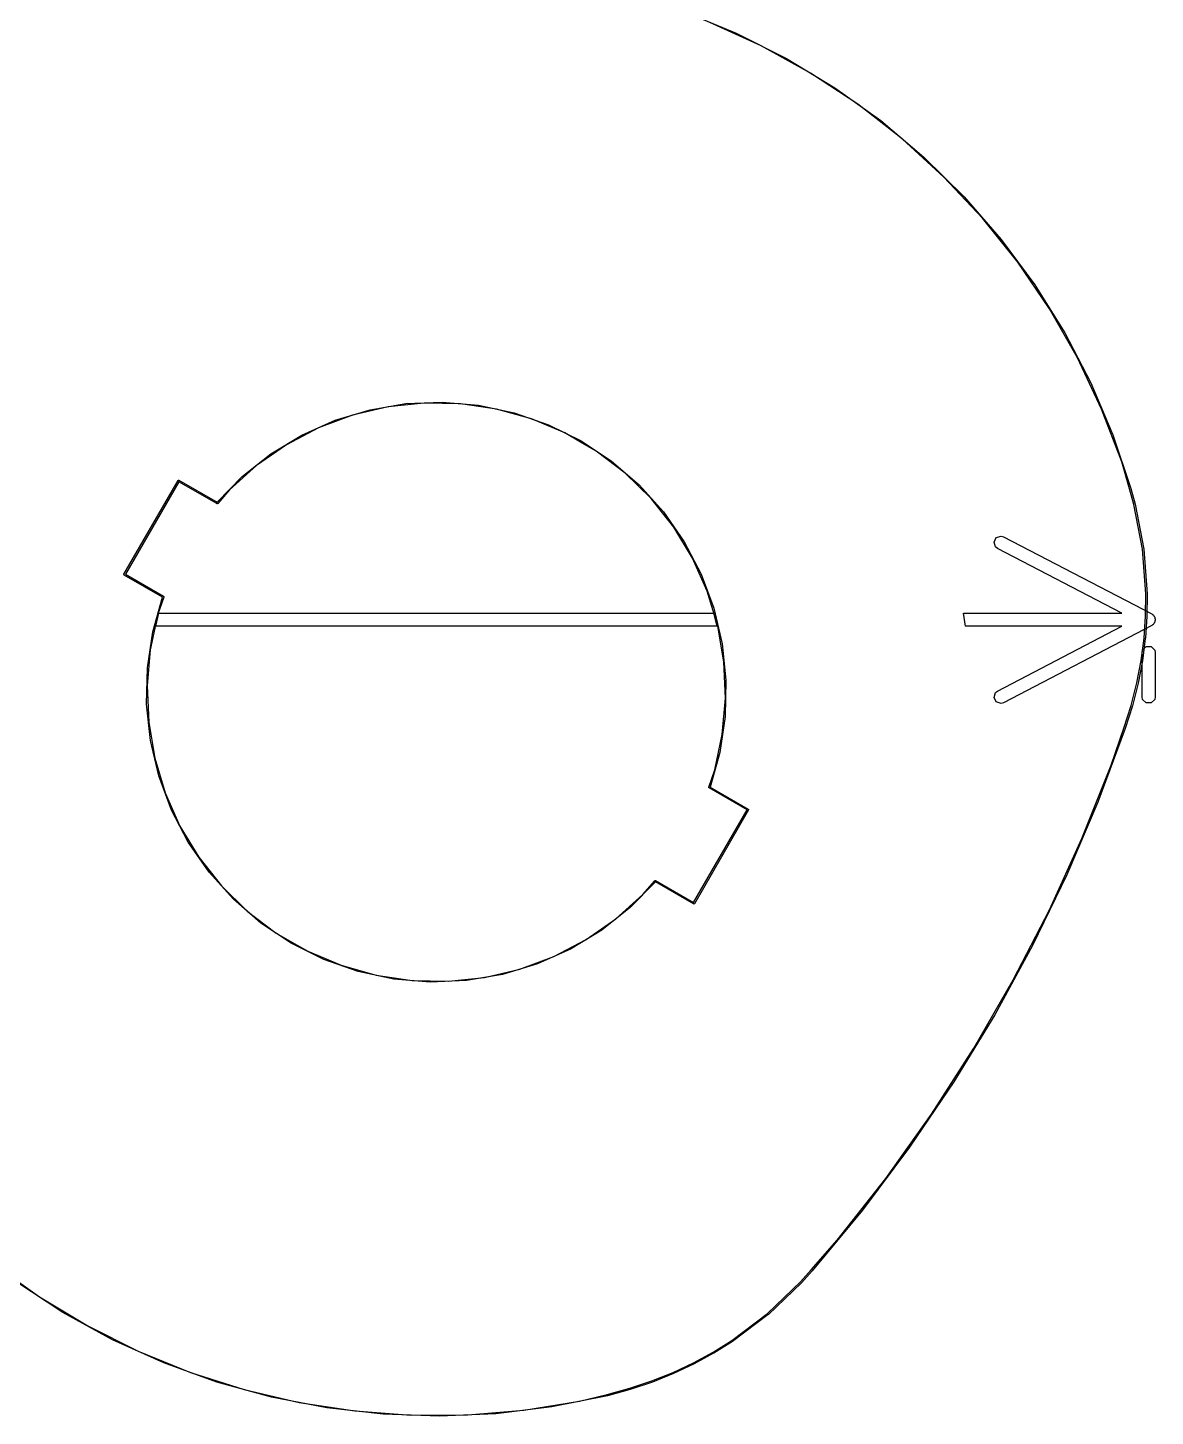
# Model space of a CAD drawing. Extents: x 127.9 to 152, y -99.3 to -77.5.
# Drawn here: x 143.47 to 152.05, y -99.3 to -88.75 of the extents above; entities that cross this region are included whole.
import ezdxf

# ---------------------------------------------------------------- set-up
doc = ezdxf.new("R2010")
doc.units = 0
doc.layers.add('BLACK', color=7, linetype='CONTINUOUS')

msp = doc.modelspace()

# ---------------------------------------------------------------- linework, layer by layer
at = {"layer": 'BLACK', "linetype": 'CONTINUOUS'}
for p, q in [((148.464712, -88.627043), (148.862288, -88.789585)), ((149.053475, -88.887534), (148.662858, -88.709745)), ((148.862288, -88.789585), (149.246072, -88.982683)), ((149.429039, -89.095244), (149.053475, -88.887534)), ((149.246072, -88.982683), (149.613629, -89.205123)), ((149.78726, -89.331609), (149.429039, -89.095244)), ((149.613629, -89.205123), (149.96272, -89.455548)), ((150.125959, -89.595189), (149.78726, -89.331609)), ((149.96272, -89.455548), (150.291218, -89.732434)), ((150.443071, -89.884379), (150.125959, -89.595189)), ((150.291218, -89.732434), (150.597124, -90.034094)), ((150.736665, -90.197419), (150.443071, -89.884379)), ((150.597124, -90.034094), (150.878574, -90.35869)), ((151.004954, -90.5324), (150.736665, -90.197419)), ((150.878574, -90.35869), (151.133854, -90.704247)), ((151.246302, -90.887283), (151.004954, -90.5324)), ((151.133854, -90.704247), (151.361409, -91.068659)), ((151.45924, -91.259907), (151.246302, -90.887283)), ((151.361409, -91.068659), (151.559852, -91.449707)), ((151.642472, -91.648002), (151.45924, -91.259907)), ((151.559852, -91.449707), (151.727976, -91.84507)), ((146.077974, -91.653354), (146.35105, -91.607129)), ((146.489463, -91.602621), (146.21473, -91.631531)), ((146.35105, -91.607129), (146.627767, -91.595501)), ((146.765653, -91.60838), (146.489463, -91.602621)), ((146.627767, -91.595501), (146.903758, -91.618654)), ((147.038943, -91.648717), (146.765653, -91.60838)), ((146.903758, -91.618654), (147.17467, -91.676222)), ((145.945788, -91.694652), (145.686881, -91.790991)), ((145.812846, -91.733448), (146.077974, -91.653354)), ((146.21473, -91.631531), (145.945788, -91.694652)), ((147.30502, -91.722994), (147.038943, -91.648717)), ((147.17467, -91.676222), (147.436229, -91.767297)), ((147.559686, -91.830041), (147.30502, -91.722994)), ((151.794881, -92.049203), (151.642472, -91.648002)), ((145.686881, -91.790991), (145.442092, -91.919025)), ((145.559851, -91.846145), (145.812846, -91.733448)), ((147.436229, -91.767297), (147.684259, -91.890419)), ((147.679306, -91.899103), (147.559686, -91.830041)), ((145.442092, -91.919025), (145.215286, -92.076736)), ((145.322979, -91.989669), (145.559851, -91.846145)), ((147.679311, -91.899095), (147.679306, -91.899103)), ((147.679313, -91.899095), (147.679311, -91.899095)), ((147.79892, -91.968153), (147.679313, -91.899095)), ((147.684259, -91.890419), (147.684302, -91.890429)), ((147.684302, -91.890429), (147.914985, -92.0437)), ((151.727976, -91.84507), (151.864756, -92.252339)), ((145.105968, -92.161755), (145.322979, -91.989669)), ((148.018956, -92.13518), (147.79892, -91.968153)), ((145.215286, -92.076736), (145.010038, -92.261636)), ((147.914985, -92.0437), (148.124635, -92.22468)), ((148.216318, -92.328472), (148.018956, -92.13518)), ((151.85516, -92.255151), (151.794881, -92.049203)), ((144.206586, -92.90401), (144.61824, -92.191026)), ((144.6244, -92.200355), (144.217746, -92.904679)), ((144.61824, -92.191026), (144.619526, -92.18956)), ((144.619526, -92.18956), (144.619586, -92.189544)), ((144.619586, -92.189544), (144.623223, -92.188569)), ((144.623223, -92.188569), (144.62507, -92.189196)), ((144.913526, -92.367283), (144.6244, -92.200355)), ((144.62507, -92.189196), (144.915176, -92.356689)), ((144.915176, -92.356689), (145.105968, -92.161755)), ((148.124635, -92.22468), (148.309944, -92.430514)), ((151.864756, -92.252339), (151.864759, -92.252338)), ((151.864759, -92.252338), (151.864757, -92.252373)), ((151.864757, -92.252373), (151.864785, -92.252428)), ((151.864785, -92.252428), (151.896919, -92.370236)), ((145.010038, -92.261636), (144.919813, -92.36622)), ((148.387892, -92.54498), (148.216318, -92.328472)), ((151.855161, -92.25515), (151.85516, -92.255151)), ((151.887221, -92.372687), (151.855161, -92.25515)), ((144.91392, -92.367417), (144.913526, -92.367283)), ((144.91409, -92.367563), (144.91392, -92.367417)), ((144.914436, -92.367592), (144.91409, -92.367563)), ((144.915373, -92.36791), (144.914436, -92.367592)), ((144.916053, -92.367727), (144.915373, -92.36791)), ((144.917169, -92.367821), (144.916053, -92.367727)), ((144.918329, -92.367117), (144.917169, -92.367821)), ((144.91907, -92.366919), (144.918329, -92.367117)), ((144.919292, -92.366534), (144.91907, -92.366919)), ((144.919812, -92.366219), (144.919292, -92.366534)), ((144.919813, -92.36622), (144.919812, -92.366219)), ((148.309944, -92.430514), (148.467988, -92.657955)), ((151.953356, -92.714114), (151.887221, -92.372687)), ((151.896919, -92.370236), (151.896932, -92.370425)), ((151.896932, -92.370425), (151.897004, -92.370601)), ((151.897004, -92.370601), (151.96323, -92.712497)), ((148.530972, -92.781289), (148.387892, -92.54498)), ((148.467988, -92.657955), (148.596273, -92.903413)), ((150.823686, -92.659221), (150.841357, -92.625277)), ((150.835194, -92.695718), (150.823686, -92.659221)), ((150.841357, -92.625277), (150.877854, -92.613769)), ((150.877854, -92.613769), (150.896583, -92.619228)), ((150.896583, -92.619228), (152.023087, -93.205649)), ((150.850409, -92.70793), (150.835194, -92.695718)), ((151.795667, -93.2), (150.850409, -92.70793)), ((151.979023, -93.052574), (151.953356, -92.714114)), ((151.96323, -92.712497), (151.963228, -92.712789)), ((151.963228, -92.712789), (151.963307, -92.71307)), ((151.963307, -92.71307), (151.989012, -93.05204)), ((148.6433, -93.03367), (148.530972, -92.781289)), ((144.205959, -92.905857), (144.206586, -92.90401)), ((144.20695, -92.909554), (144.205959, -92.905857)), ((144.208416, -92.91084), (144.20695, -92.909554)), ((144.498504, -93.078323), (144.208416, -92.91084)), ((144.217746, -92.904679), (144.506872, -93.071608)), ((148.596273, -92.903413), (148.692777, -93.163016)), ((144.425085, -93.341027), (144.498504, -93.078323)), ((144.509076, -93.077578), (144.463618, -93.208009)), ((144.506872, -93.071608), (144.507184, -93.071882)), ((144.507184, -93.071882), (144.507396, -93.071956)), ((144.507396, -93.071956), (144.507594, -93.072241)), ((144.507594, -93.072241), (144.508338, -93.072894)), ((144.508338, -93.072894), (144.50852, -93.073574)), ((144.50852, -93.073574), (144.509159, -93.074494)), ((144.509093, -93.077584), (144.509076, -93.077578)), ((144.509105, -93.076975), (144.509093, -93.077584)), ((144.509328, -93.076591), (144.509105, -93.076975)), ((144.509159, -93.074494), (144.50913, -93.075851)), ((144.50913, -93.075851), (144.509328, -93.076591)), ((148.723104, -93.298141), (148.6433, -93.03367)), ((151.976863, -93.221532), (151.979023, -93.052574)), ((151.989026, -93.052482), (151.986862, -93.221801)), ((151.989012, -93.05204), (151.988984, -93.052261)), ((151.988984, -93.052261), (151.989026, -93.052482)), ((144.44866, -93.3), (144.472952, -93.2)), ((144.472952, -93.2), (148.689673, -93.2)), ((148.689673, -93.2), (148.715358, -93.3)), ((148.692777, -93.163016), (148.755976, -93.432669)), ((150.60657, -93.3), (150.592154, -93.2)), ((150.592154, -93.2), (151.795667, -93.2)), ((144.463618, -93.208009), (144.406116, -93.478209)), ((148.715358, -93.3), (144.44866, -93.3)), ((148.769124, -93.57053), (148.723104, -93.298141)), ((151.795667, -93.3), (150.60657, -93.3)), ((150.850409, -93.79207), (151.795667, -93.3)), ((152.023087, -93.294351), (150.896583, -93.880772)), ((151.964693, -93.390313), (151.976863, -93.221532)), ((151.986849, -93.222097), (151.974657, -93.39118)), ((151.986862, -93.221801), (151.98683, -93.221949)), ((151.98683, -93.221949), (151.986849, -93.222097)), ((152.023087, -93.205649), (152.029643, -93.210911)), ((152.029643, -93.289088), (152.023087, -93.294351)), ((152.029643, -93.210911), (152.032139, -93.211698)), ((152.032139, -93.288302), (152.029643, -93.289088)), ((152.032139, -93.211698), (152.033226, -93.213786)), ((152.033226, -93.286213), (152.032139, -93.288302)), ((152.033226, -93.213786), (152.038302, -93.21786)), ((152.038302, -93.28214), (152.033226, -93.286213)), ((152.038302, -93.21786), (152.040656, -93.225328)), ((152.040656, -93.274671), (152.038302, -93.28214)), ((152.040656, -93.225328), (152.046194, -93.230866)), ((152.046194, -93.269134), (152.040656, -93.274671)), ((152.046194, -93.230866), (152.046194, -93.238697)), ((152.046194, -93.238697), (152.049809, -93.245642)), ((152.049809, -93.254358), (152.046194, -93.261302)), ((152.046194, -93.261302), (152.046194, -93.269134)), ((152.049809, -93.245642), (152.048435, -93.25)), ((152.048435, -93.25), (152.049809, -93.254358)), ((144.384562, -93.615009), (144.425085, -93.341027)), ((151.942291, -93.560235), (151.964693, -93.390313)), ((151.974627, -93.391473), (151.952187, -93.561685)), ((151.974657, -93.39118), (151.974617, -93.391324)), ((151.974617, -93.391324), (151.974627, -93.391473)), ((144.406116, -93.478209), (144.38294, -93.753486)), ((148.755976, -93.432669), (148.784873, -93.708118)), ((151.95, -93.5), (151.953806, -93.480866)), ((151.95, -93.83642), (151.95, -93.5)), ((151.953806, -93.480866), (151.980866, -93.453806)), ((151.980866, -93.453806), (152.019134, -93.453806)), ((152.019134, -93.453806), (152.046194, -93.480866)), ((152.046194, -93.480866), (152.05, -93.5)), ((152.05, -93.5), (152.05, -93.83642)), ((144.378704, -93.891909), (144.384562, -93.615009)), ((148.780636, -93.846539), (148.769124, -93.57053)), ((151.909719, -93.729905), (151.942291, -93.560235)), ((151.95214, -93.561973), (151.91951, -93.731944)), ((151.952187, -93.561685), (151.952139, -93.561826)), ((151.952139, -93.561826), (151.95214, -93.561973)), ((148.784873, -93.708118), (148.779012, -93.985016)), ((151.866256, -93.901877), (151.909719, -93.729905)), ((144.38294, -93.753486), (144.394455, -94.029498)), ((150.823686, -93.840779), (150.835194, -93.804282)), ((150.835194, -93.804282), (150.850409, -93.79207)), ((151.919448, -93.732226), (151.875921, -93.904454)), ((151.919455, -93.732078), (151.919448, -93.732226)), ((151.91951, -93.731944), (151.919455, -93.732078)), ((151.953806, -93.855554), (151.95, -93.83642)), ((152.05, -93.83642), (152.046194, -93.855554)), ((144.407605, -94.167359), (144.378704, -93.891909)), ((148.757456, -94.121814), (148.780636, -93.846539)), ((150.841357, -93.874723), (150.823686, -93.840779)), ((150.877854, -93.886231), (150.841357, -93.874723)), ((150.896583, -93.880772), (150.877854, -93.886231)), ((151.812308, -94.07363), (151.866256, -93.901877)), ((151.875843, -93.904728), (151.821823, -94.076708)), ((151.875858, -93.904585), (151.875843, -93.904728)), ((151.875921, -93.904454), (151.875858, -93.904585)), ((151.980866, -93.882614), (151.953806, -93.855554)), ((152.019134, -93.882614), (151.980866, -93.882614)), ((152.046194, -93.855554), (152.019134, -93.882614)), ((144.394455, -94.029498), (144.440479, -94.301888)), ((148.779012, -93.985016), (148.738486, -94.258995)), ((148.699951, -94.392012), (148.757456, -94.121814)), ((151.82178, -94.07684), (151.613116, -94.637957)), ((151.714802, -94.356414), (151.812308, -94.07363)), ((151.821823, -94.076708), (151.82178, -94.076784)), ((151.82178, -94.076784), (151.82178, -94.07684)), ((144.470807, -94.437014), (144.407605, -94.167359)), ((144.440479, -94.301888), (144.520286, -94.56636)), ((148.738486, -94.258995), (148.665064, -94.521688)), ((151.49288, -94.912091), (151.714802, -94.356414)), ((144.567314, -94.696618), (144.470807, -94.437014)), ((148.654492, -94.522441), (148.699951, -94.392012)), ((144.520286, -94.56636), (144.632617, -94.818742)), ((148.654273, -94.52344), (148.654496, -94.523053)), ((148.654471, -94.524182), (148.654273, -94.52344)), ((148.654443, -94.525537), (148.654471, -94.524182)), ((148.655081, -94.526456), (148.654443, -94.525537)), ((148.654509, -94.522447), (148.654492, -94.522441)), ((148.654496, -94.523053), (148.654509, -94.522447)), ((148.655264, -94.527137), (148.655081, -94.526456)), ((148.656007, -94.527789), (148.655264, -94.527137)), ((148.656206, -94.528075), (148.656007, -94.527789)), ((148.656417, -94.528148), (148.656206, -94.528075)), ((148.65673, -94.528423), (148.656417, -94.528148)), ((148.945857, -94.69535), (148.65673, -94.528423)), ((148.665064, -94.521688), (148.955188, -94.68919)), ((151.613116, -94.637957), (151.377836, -95.188444)), ((144.695603, -94.942077), (144.567314, -94.696618)), ((148.539203, -95.399675), (148.945857, -94.69535)), ((148.957018, -94.69602), (148.545364, -95.409005)), ((148.955188, -94.68919), (148.956655, -94.690477)), ((148.956655, -94.690477), (148.956796, -94.691005)), ((148.956796, -94.691005), (148.957645, -94.694173)), ((148.957645, -94.694173), (148.957018, -94.69602)), ((144.632617, -94.818742), (144.7757, -95.055051)), ((144.853651, -95.169517), (144.695603, -94.942077)), ((151.244618, -95.456509), (151.49288, -94.912091)), ((144.7757, -95.055051), (144.947278, -95.271559)), ((145.038963, -95.375351), (144.853651, -95.169517)), ((151.377836, -95.188444), (151.11648, -95.727039)), ((144.947278, -95.271559), (145.144643, -95.464851)), ((148.248427, -95.243342), (148.057634, -95.438274)), ((148.153564, -95.338395), (148.243791, -95.233812)), ((148.243791, -95.233812), (148.24431, -95.233496)), ((148.24431, -95.233496), (148.244533, -95.233112)), ((148.244533, -95.233112), (148.245273, -95.232913)), ((148.245273, -95.232913), (148.246434, -95.23221)), ((148.246434, -95.23221), (148.247549, -95.232303)), ((148.247549, -95.232303), (148.24823, -95.232121)), ((148.24823, -95.232121), (148.249166, -95.232438)), ((148.538534, -95.410835), (148.248427, -95.243342)), ((148.249166, -95.232438), (148.249513, -95.232468)), ((148.249513, -95.232468), (148.249682, -95.232613)), ((148.249682, -95.232613), (148.250077, -95.232748)), ((148.250077, -95.232748), (148.539203, -95.399675)), ((145.248616, -95.556331), (145.038963, -95.375351)), ((147.948316, -95.523292), (148.153564, -95.338395)), ((148.540381, -95.411462), (148.538534, -95.410835)), ((148.544078, -95.410471), (148.540381, -95.411462)), ((148.545364, -95.409005), (148.544078, -95.410471)), ((145.144643, -95.464851), (145.364682, -95.631877)), ((147.721509, -95.681001), (147.948316, -95.523292)), ((148.057634, -95.438274), (147.840622, -95.610358)), ((150.970585, -95.988422), (151.244618, -95.456509)), ((145.47929, -95.709593), (145.248616, -95.556331)), ((147.840622, -95.610358), (147.60375, -95.75388)), ((145.364682, -95.631877), (145.484293, -95.700936)), ((145.479293, -95.709596), (145.47929, -95.709593)), ((145.479302, -95.709601), (145.479293, -95.709595)), ((145.479293, -95.709595), (145.479293, -95.709596)), ((145.479349, -95.709611), (145.479302, -95.709601)), ((145.727377, -95.83273), (145.479349, -95.709611)), ((145.484293, -95.700936), (145.484299, -95.700926)), ((145.484299, -95.700926), (145.603919, -95.769987)), ((147.476721, -95.809034), (147.721509, -95.681001)), ((151.11648, -95.727039), (150.829646, -96.252509)), ((145.603919, -95.769987), (145.858586, -95.877032)), ((145.988935, -95.923803), (145.727377, -95.83273)), ((147.217814, -95.905371), (147.476721, -95.809034)), ((147.60375, -95.75388), (147.350755, -95.866576)), ((145.858586, -95.877032), (146.124662, -95.951308)), ((146.259846, -95.98137), (145.988935, -95.923803)), ((147.085629, -95.946669), (146.812553, -95.992894)), ((146.948873, -95.968492), (147.217814, -95.905371)), ((147.350755, -95.866576), (147.085629, -95.946669)), ((146.124662, -95.951308), (146.397951, -95.991643)), ((146.535837, -96.004522), (146.259846, -95.98137)), ((146.397951, -95.991643), (146.67414, -95.997402)), ((146.812553, -95.992894), (146.535837, -96.004522)), ((146.67414, -95.997402), (146.948873, -95.968492)), ((150.671408, -96.50661), (150.970585, -95.988422)), ((150.829646, -96.252509), (150.517992, -96.763649)), ((150.347774, -97.009885), (150.671408, -96.50661)), ((150.517992, -96.763649), (150.182232, -97.259288)), ((150.000425, -97.497095), (150.347774, -97.009885)), ((150.182232, -97.259288), (149.823135, -97.738289)), ((149.630155, -97.967123), (150.000425, -97.497095)), ((149.823135, -97.738289), (149.441525, -98.199555)), ((149.433975, -98.192998), (149.630155, -97.967123)), ((143.214028, -98.147394), (143.563307, -98.396784)), ((149.35239, -98.283472), (149.433977, -98.192999)), ((149.441466, -98.199627), (149.359688, -98.290311)), ((149.433977, -98.192999), (149.433975, -98.192998)), ((149.441495, -98.199577), (149.441466, -98.199627)), ((149.441528, -98.199558), (149.441495, -98.199577)), ((149.441525, -98.199555), (149.441528, -98.199558)), ((143.742007, -98.516003), (143.382886, -98.280186)), ((149.100798, -98.523576), (149.35239, -98.283472)), ((149.359427, -98.29058), (149.107491, -98.531012)), ((149.359536, -98.290423), (149.359427, -98.29058)), ((149.359688, -98.290311), (149.359536, -98.290423)), ((143.563307, -98.396784), (143.93097, -98.618177)), ((144.118423, -98.723097), (143.742007, -98.516003)), ((148.82984, -98.728019), (149.100798, -98.523576)), ((149.107051, -98.531386), (148.835687, -98.736136)), ((149.107245, -98.531167), (149.107051, -98.531386)), ((149.107491, -98.531012), (149.107245, -98.531167)), ((143.93097, -98.618177), (144.314779, -98.810224)), ((144.509843, -98.900206), (144.118423, -98.723097)), ((148.686493, -98.817476), (148.82984, -98.728019)), ((148.835322, -98.736387), (148.691667, -98.826036)), ((148.835485, -98.736233), (148.835322, -98.736387)), ((148.835687, -98.736136), (148.835485, -98.736233)), ((144.314779, -98.810224), (144.712395, -98.971755)), ((144.913882, -99.046252), (144.509843, -98.900206)), ((148.382778, -98.971365), (148.537872, -98.898421)), ((148.537872, -98.898421), (148.686493, -98.817476)), ((148.691412, -98.826185), (148.542538, -98.907268)), ((148.691527, -98.826088), (148.691412, -98.826185)), ((148.691667, -98.826036), (148.691527, -98.826088)), ((144.712395, -98.971755), (145.121397, -99.101788)), ((148.222408, -99.035611), (148.382778, -98.971365)), ((148.386648, -98.980587), (148.225986, -99.04495)), ((148.38677, -98.980506), (148.386648, -98.980587)), ((148.386916, -98.980471), (148.38677, -98.980506)), ((148.542274, -98.907402), (148.386916, -98.980471)), ((148.542395, -98.907312), (148.542274, -98.907402)), ((148.542538, -98.907268), (148.542395, -98.907312)), ((145.32808, -99.160345), (144.913882, -99.046252)), ((145.121397, -99.101788), (145.539294, -99.199529)), ((147.880501, -99.139334), (148.054232, -99.091933)), ((148.056995, -99.101546), (147.883087, -99.148995)), ((148.054232, -99.091933), (148.222408, -99.035611)), ((148.057125, -99.101481), (148.056995, -99.101546)), ((148.057267, -99.101463), (148.057125, -99.101481)), ((148.225714, -99.04505), (148.057267, -99.101463)), ((148.225841, -99.044976), (148.225714, -99.04505)), ((148.225986, -99.04495), (148.225841, -99.044976)), ((145.749914, -99.24179), (145.32808, -99.160345)), ((145.539294, -99.199529), (145.963541, -99.264383)), ((147.248439, -99.258692), (147.672094, -99.190082)), ((147.882953, -99.149029), (147.461857, -99.234208)), ((147.672094, -99.190082), (147.880501, -99.139334)), ((147.882998, -99.149001), (147.882953, -99.149029)), ((147.883087, -99.148995), (147.882998, -99.149001)), ((146.176815, -99.290091), (145.749914, -99.24179)), ((145.963541, -99.264383), (146.391553, -99.295956)), ((146.606182, -99.304954), (146.176815, -99.290091)), ((146.391553, -99.295956), (146.820723, -99.294055)), ((147.035401, -99.286288), (146.606182, -99.304954)), ((146.820723, -99.294055), (147.248439, -99.258692)), ((147.461857, -99.234208), (147.035401, -99.286288))]:
    msp.add_line(p, q, dxfattribs=at)

doc.saveas('drawing.dxf')
